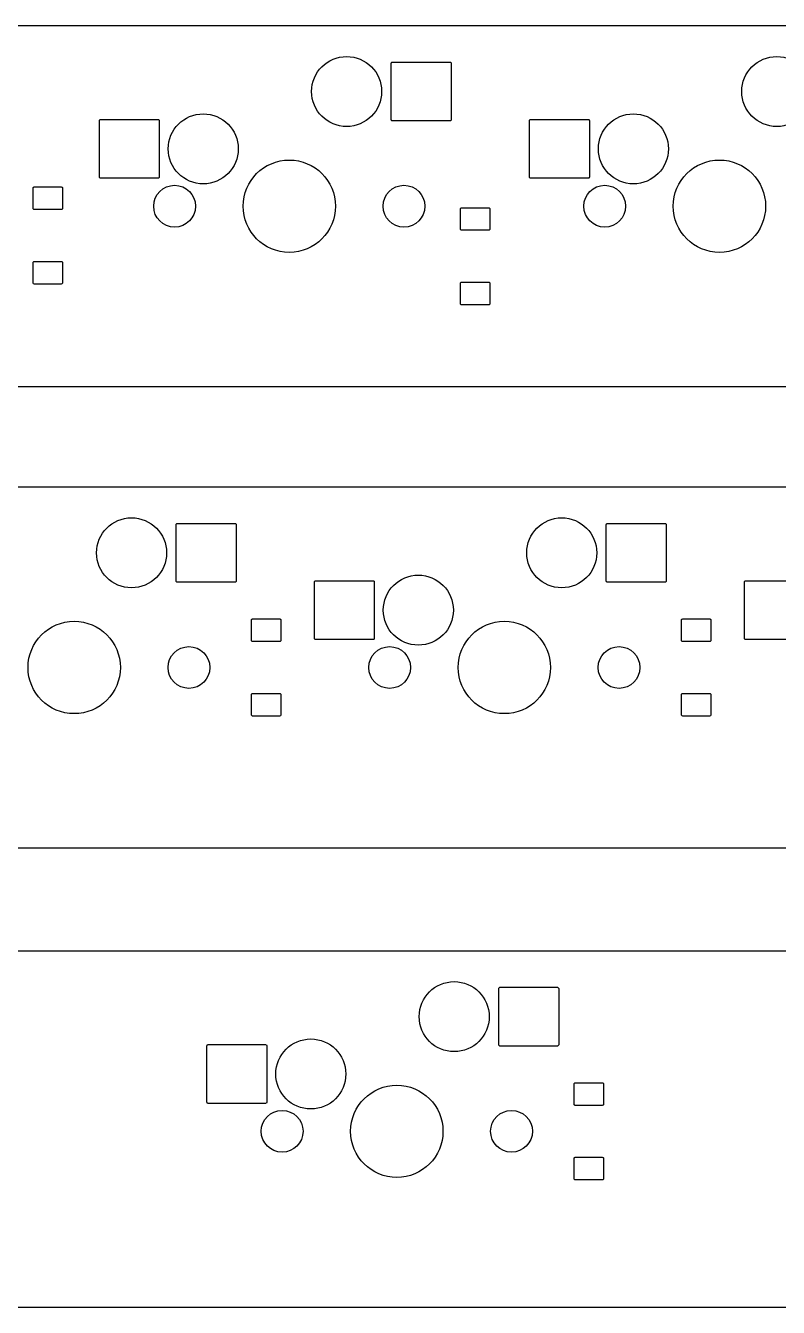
# Model space of a CAD drawing. Extents: x -27 to 356, y -111 to 35.
# Drawn here: x 116.9 to 150.2, y -109 to -52.2 of the extents above; entities that cross this region are included whole.
import ezdxf

# ---------------------------------------------------------------- set-up
doc = ezdxf.new("R2010")
doc.units = 0
doc.layers.add('BLACK', color=7, linetype='CONTINUOUS')

msp = doc.modelspace()

# ---------------------------------------------------------------- linework, layer by layer
at = {"layer": 'BLACK', "linetype": 'CONTINUOUS'}
for p, q in [((-21.025, -52.1983), (238.81, -52.1983)), ((-21.025, -52.1983), (238.81, -52.1983)), ((133.103, -53.8683), (133.107, -53.8488)), ((133.103, -56.3683), (133.103, -53.8683)), ((133.107, -53.8488), (133.118, -53.8322)), ((133.118, -53.8322), (133.135, -53.8212)), ((133.135, -53.8212), (133.154, -53.8173)), ((133.154, -53.8173), (135.704, -53.8173)), ((135.704, -53.8173), (135.724, -53.8212)), ((135.724, -53.8212), (135.741, -53.8322)), ((135.741, -53.8322), (135.752, -53.8488)), ((135.752, -53.8488), (135.755, -53.8683)), ((135.755, -53.8683), (135.755, -56.3683)), ((120.176, -56.4083), (120.18, -56.3888)), ((120.176, -58.9083), (120.176, -56.4083)), ((120.18, -56.3888), (120.191, -56.3722)), ((120.191, -56.3722), (120.208, -56.3612)), ((120.208, -56.3612), (120.227, -56.3573)), ((120.227, -56.3573), (122.777, -56.3573)), ((122.777, -56.3573), (122.797, -56.3612)), ((122.797, -56.3612), (122.814, -56.3722)), ((122.814, -56.3722), (122.825, -56.3888)), ((122.825, -56.3888), (122.828, -56.4083)), ((122.828, -56.4083), (122.828, -58.9083)), ((133.107, -56.3878), (133.103, -56.3683)), ((133.118, -56.4044), (133.107, -56.3878)), ((133.135, -56.4154), (133.118, -56.4044)), ((133.154, -56.4193), (133.135, -56.4154)), ((135.704, -56.4193), (133.154, -56.4193)), ((135.724, -56.4154), (135.704, -56.4193)), ((135.741, -56.4044), (135.724, -56.4154)), ((135.752, -56.3878), (135.741, -56.4044)), ((135.755, -56.3683), (135.752, -56.3878)), ((139.226, -56.4083), (139.23, -56.3888)), ((139.226, -58.9083), (139.226, -56.4083)), ((139.23, -56.3888), (139.241, -56.3722)), ((139.241, -56.3722), (139.258, -56.3612)), ((139.258, -56.3612), (139.278, -56.3573)), ((139.278, -56.3573), (141.827, -56.3573)), ((141.827, -56.3573), (141.847, -56.3612)), ((141.847, -56.3612), (141.864, -56.3722)), ((141.864, -56.3722), (141.875, -56.3888)), ((141.875, -56.3888), (141.879, -56.4083)), ((141.879, -56.4083), (141.879, -58.9083)), ((120.18, -58.9278), (120.176, -58.9083)), ((120.191, -58.9444), (120.18, -58.9278)), ((120.208, -58.9554), (120.191, -58.9444)), ((120.227, -58.9593), (120.208, -58.9554)), ((122.777, -58.9593), (120.227, -58.9593)), ((122.797, -58.9554), (122.777, -58.9593)), ((122.814, -58.9444), (122.797, -58.9554)), ((122.825, -58.9278), (122.814, -58.9444)), ((122.828, -58.9083), (122.825, -58.9278)), ((139.23, -58.9278), (139.226, -58.9083)), ((139.241, -58.9444), (139.23, -58.9278)), ((139.258, -58.9554), (139.241, -58.9444)), ((139.278, -58.9593), (139.258, -58.9554)), ((141.827, -58.9593), (139.278, -58.9593)), ((141.847, -58.9554), (141.827, -58.9593)), ((141.864, -58.9444), (141.847, -58.9554)), ((141.875, -58.9278), (141.864, -58.9444)), ((141.879, -58.9083), (141.875, -58.9278)), ((117.239, -59.3958), (117.243, -59.3763)), ((117.239, -60.2958), (117.239, -59.3958)), ((117.243, -59.3763), (117.254, -59.3597)), ((117.254, -59.3597), (117.27, -59.3487)), ((117.27, -59.3487), (117.29, -59.3448)), ((117.29, -59.3448), (118.49, -59.3448)), ((118.49, -59.3448), (118.51, -59.3487)), ((118.51, -59.3487), (118.526, -59.3597)), ((118.526, -59.3597), (118.537, -59.3763)), ((118.537, -59.3763), (118.541, -59.3958)), ((118.541, -59.3958), (118.541, -60.2958)), ((117.243, -60.3153), (117.239, -60.2958)), ((117.254, -60.3319), (117.243, -60.3153)), ((117.27, -60.3429), (117.254, -60.3319)), ((117.29, -60.3468), (117.27, -60.3429)), ((118.49, -60.3468), (117.29, -60.3468)), ((118.51, -60.3429), (118.49, -60.3468)), ((118.526, -60.3319), (118.51, -60.3429)), ((118.537, -60.3153), (118.526, -60.3319)), ((118.541, -60.2958), (118.537, -60.3153)), ((136.169, -60.3158), (136.173, -60.2963)), ((136.169, -61.2158), (136.169, -60.3158)), ((136.173, -60.2963), (136.184, -60.2797)), ((136.184, -60.2797), (136.2, -60.2687)), ((136.2, -60.2687), (136.22, -60.2648)), ((136.22, -60.2648), (137.42, -60.2648)), ((137.42, -60.2648), (137.44, -60.2687)), ((137.44, -60.2687), (137.456, -60.2797)), ((137.456, -60.2797), (137.467, -60.2963)), ((137.467, -60.2963), (137.471, -60.3158)), ((137.471, -60.3158), (137.471, -61.2158)), ((136.173, -61.2353), (136.169, -61.2158)), ((136.184, -61.2519), (136.173, -61.2353)), ((136.2, -61.2629), (136.184, -61.2519)), ((136.22, -61.2668), (136.2, -61.2629)), ((137.42, -61.2668), (136.22, -61.2668)), ((137.44, -61.2629), (137.42, -61.2668)), ((137.456, -61.2519), (137.44, -61.2629)), ((137.467, -61.2353), (137.456, -61.2519)), ((137.471, -61.2158), (137.467, -61.2353)), ((117.239, -62.6958), (117.243, -62.6763)), ((117.239, -63.5958), (117.239, -62.6958)), ((117.243, -62.6763), (117.254, -62.6597)), ((117.254, -62.6597), (117.27, -62.6487)), ((117.27, -62.6487), (117.29, -62.6448)), ((117.29, -62.6448), (118.49, -62.6448)), ((118.49, -62.6448), (118.51, -62.6487)), ((118.51, -62.6487), (118.526, -62.6597)), ((118.526, -62.6597), (118.537, -62.6763)), ((118.537, -62.6763), (118.541, -62.6958)), ((118.541, -62.6958), (118.541, -63.5958)), ((117.243, -63.6153), (117.239, -63.5958)), ((118.541, -63.5958), (118.537, -63.6153)), ((136.169, -63.6158), (136.173, -63.5963)), ((136.173, -63.5963), (136.184, -63.5797)), ((136.184, -63.5797), (136.2, -63.5687)), ((136.2, -63.5687), (136.22, -63.5648)), ((136.22, -63.5648), (137.42, -63.5648)), ((137.42, -63.5648), (137.44, -63.5687)), ((137.44, -63.5687), (137.456, -63.5797)), ((137.456, -63.5797), (137.467, -63.5963)), ((137.467, -63.5963), (137.471, -63.6158)), ((117.254, -63.6319), (117.243, -63.6153)), ((117.27, -63.6429), (117.254, -63.6319)), ((117.29, -63.6468), (117.27, -63.6429)), ((118.49, -63.6468), (117.29, -63.6468)), ((118.51, -63.6429), (118.49, -63.6468)), ((118.526, -63.6319), (118.51, -63.6429)), ((118.537, -63.6153), (118.526, -63.6319)), ((136.169, -64.5158), (136.169, -63.6158)), ((137.471, -63.6158), (137.471, -64.5158)), ((136.173, -64.5353), (136.169, -64.5158)), ((136.184, -64.5519), (136.173, -64.5353)), ((136.2, -64.5629), (136.184, -64.5519)), ((136.22, -64.5668), (136.2, -64.5629)), ((137.42, -64.5668), (136.22, -64.5668)), ((137.44, -64.5629), (137.42, -64.5668)), ((137.456, -64.5519), (137.44, -64.5629)), ((137.467, -64.5353), (137.456, -64.5519)), ((137.471, -64.5158), (137.467, -64.5353)), ((236.647, -68.1983), (-21.025, -68.1983)), ((236.647, -68.1983), (-21.025, -68.1983)), ((27.9288, -72.6353), (234.047, -72.6353)), ((27.9288, -72.6353), (234.047, -72.6353)), ((123.578, -74.3053), (123.582, -74.2858)), ((123.578, -76.8053), (123.578, -74.3053)), ((123.582, -74.2858), (123.593, -74.2692)), ((123.593, -74.2692), (123.61, -74.2582)), ((123.61, -74.2582), (123.629, -74.2543)), ((123.629, -74.2543), (126.179, -74.2543)), ((126.179, -74.2543), (126.199, -74.2582)), ((126.199, -74.2582), (126.216, -74.2692)), ((126.216, -74.2692), (126.227, -74.2858)), ((126.227, -74.2858), (126.23, -74.3053)), ((126.23, -74.3053), (126.23, -76.8053)), ((142.629, -74.3053), (142.632, -74.2858)), ((142.629, -76.8053), (142.629, -74.3053)), ((142.632, -74.2858), (142.643, -74.2692)), ((142.643, -74.2692), (142.66, -74.2582)), ((142.66, -74.2582), (142.679, -74.2543)), ((142.679, -74.2543), (145.23, -74.2543)), ((145.23, -74.2543), (145.249, -74.2582)), ((145.249, -74.2582), (145.266, -74.2692)), ((145.266, -74.2692), (145.277, -74.2858)), ((145.277, -74.2858), (145.28, -74.3053)), ((145.28, -74.3053), (145.28, -76.8053)), ((123.582, -76.8248), (123.578, -76.8053)), ((123.593, -76.8414), (123.582, -76.8248)), ((123.61, -76.8524), (123.593, -76.8414)), ((123.629, -76.8563), (123.61, -76.8524)), ((126.179, -76.8563), (123.629, -76.8563)), ((126.199, -76.8524), (126.179, -76.8563)), ((126.216, -76.8414), (126.199, -76.8524)), ((126.227, -76.8248), (126.216, -76.8414)), ((126.23, -76.8053), (126.227, -76.8248)), ((129.701, -76.8453), (129.705, -76.8258)), ((129.701, -79.3453), (129.701, -76.8453)), ((129.705, -76.8258), (129.716, -76.8092)), ((129.716, -76.8092), (129.733, -76.7982)), ((129.733, -76.7982), (129.752, -76.7943)), ((129.752, -76.7943), (132.302, -76.7943)), ((132.302, -76.7943), (132.322, -76.7982)), ((132.322, -76.7982), (132.339, -76.8092)), ((132.339, -76.8092), (132.35, -76.8258)), ((132.35, -76.8258), (132.353, -76.8453)), ((132.353, -76.8453), (132.353, -79.3453)), ((142.632, -76.8248), (142.629, -76.8053)), ((142.643, -76.8414), (142.632, -76.8248)), ((142.66, -76.8524), (142.643, -76.8414)), ((142.679, -76.8563), (142.66, -76.8524)), ((145.23, -76.8563), (142.679, -76.8563)), ((145.249, -76.8524), (145.23, -76.8563)), ((145.266, -76.8414), (145.249, -76.8524)), ((145.277, -76.8248), (145.266, -76.8414)), ((145.28, -76.8053), (145.277, -76.8248)), ((148.751, -76.8453), (148.755, -76.8258)), ((148.751, -79.3453), (148.751, -76.8453)), ((148.755, -76.8258), (148.766, -76.8092)), ((148.766, -76.8092), (148.783, -76.7982)), ((148.783, -76.7982), (148.802, -76.7943)), ((148.802, -76.7943), (151.352, -76.7943)), ((126.911, -78.5353), (126.915, -78.5158)), ((126.911, -79.4353), (126.911, -78.5353)), ((126.915, -78.5158), (126.926, -78.4992)), ((126.926, -78.4992), (126.943, -78.4882)), ((126.943, -78.4882), (126.962, -78.4843)), ((126.962, -78.4843), (128.162, -78.4843)), ((128.162, -78.4843), (128.182, -78.4882)), ((128.182, -78.4882), (128.199, -78.4992)), ((128.199, -78.4992), (128.21, -78.5158)), ((128.21, -78.5158), (128.213, -78.5353)), ((128.213, -78.5353), (128.213, -79.4353)), ((145.962, -78.5353), (145.965, -78.5158)), ((145.962, -79.4353), (145.962, -78.5353)), ((145.965, -78.5158), (145.976, -78.4992)), ((145.976, -78.4992), (145.993, -78.4882)), ((145.993, -78.4882), (146.012, -78.4843)), ((146.012, -78.4843), (147.213, -78.4843)), ((147.213, -78.4843), (147.232, -78.4882)), ((147.232, -78.4882), (147.249, -78.4992)), ((147.249, -78.4992), (147.26, -78.5158)), ((147.26, -78.5158), (147.263, -78.5353)), ((147.263, -78.5353), (147.263, -79.4353)), ((126.915, -79.4548), (126.911, -79.4353)), ((126.926, -79.4714), (126.915, -79.4548)), ((126.943, -79.4824), (126.926, -79.4714)), ((126.962, -79.4863), (126.943, -79.4824)), ((128.162, -79.4863), (126.962, -79.4863)), ((128.182, -79.4824), (128.162, -79.4863)), ((128.199, -79.4714), (128.182, -79.4824)), ((128.21, -79.4548), (128.199, -79.4714)), ((128.213, -79.4353), (128.21, -79.4548)), ((129.705, -79.3648), (129.701, -79.3453)), ((129.716, -79.3814), (129.705, -79.3648)), ((129.733, -79.3924), (129.716, -79.3814)), ((129.752, -79.3963), (129.733, -79.3924)), ((132.302, -79.3963), (129.752, -79.3963)), ((132.322, -79.3924), (132.302, -79.3963)), ((132.339, -79.3814), (132.322, -79.3924)), ((132.35, -79.3648), (132.339, -79.3814)), ((132.353, -79.3453), (132.35, -79.3648)), ((145.965, -79.4548), (145.962, -79.4353)), ((145.976, -79.4714), (145.965, -79.4548)), ((145.993, -79.4824), (145.976, -79.4714)), ((146.012, -79.4863), (145.993, -79.4824)), ((147.213, -79.4863), (146.012, -79.4863)), ((147.232, -79.4824), (147.213, -79.4863)), ((147.249, -79.4714), (147.232, -79.4824)), ((147.26, -79.4548), (147.249, -79.4714)), ((147.263, -79.4353), (147.26, -79.4548)), ((148.755, -79.3648), (148.751, -79.3453)), ((148.766, -79.3814), (148.755, -79.3648)), ((148.783, -79.3924), (148.766, -79.3814)), ((148.802, -79.3963), (148.783, -79.3924)), ((151.352, -79.3963), (148.802, -79.3963)), ((126.911, -81.8353), (126.915, -81.8158)), ((126.911, -82.7353), (126.911, -81.8353)), ((126.915, -81.8158), (126.926, -81.7992)), ((126.926, -81.7992), (126.943, -81.7882)), ((126.943, -81.7882), (126.962, -81.7843)), ((126.962, -81.7843), (128.162, -81.7843)), ((128.162, -81.7843), (128.182, -81.7882)), ((128.182, -81.7882), (128.199, -81.7992)), ((128.199, -81.7992), (128.21, -81.8158)), ((128.21, -81.8158), (128.213, -81.8353)), ((128.213, -81.8353), (128.213, -82.7353)), ((145.962, -81.8353), (145.965, -81.8158)), ((145.962, -82.7353), (145.962, -81.8353)), ((145.965, -81.8158), (145.976, -81.7992)), ((145.976, -81.7992), (145.993, -81.7882)), ((145.993, -81.7882), (146.012, -81.7843)), ((146.012, -81.7843), (147.213, -81.7843)), ((147.213, -81.7843), (147.232, -81.7882)), ((147.232, -81.7882), (147.249, -81.7992)), ((147.249, -81.7992), (147.26, -81.8158)), ((147.26, -81.8158), (147.263, -81.8353)), ((147.263, -81.8353), (147.263, -82.7353)), ((126.915, -82.7548), (126.911, -82.7353)), ((126.926, -82.7714), (126.915, -82.7548)), ((126.943, -82.7824), (126.926, -82.7714)), ((126.962, -82.7863), (126.943, -82.7824)), ((128.162, -82.7863), (126.962, -82.7863)), ((128.182, -82.7824), (128.162, -82.7863)), ((128.199, -82.7714), (128.182, -82.7824)), ((128.21, -82.7548), (128.199, -82.7714)), ((128.213, -82.7353), (128.21, -82.7548)), ((145.965, -82.7548), (145.962, -82.7353)), ((145.976, -82.7714), (145.965, -82.7548)), ((145.993, -82.7824), (145.976, -82.7714)), ((146.012, -82.7863), (145.993, -82.7824)), ((147.213, -82.7863), (146.012, -82.7863)), ((147.232, -82.7824), (147.213, -82.7863)), ((147.249, -82.7714), (147.232, -82.7824)), ((147.26, -82.7548), (147.249, -82.7714)), ((147.263, -82.7353), (147.26, -82.7548)), ((187.926, -88.6353), (78.7745, -88.6353)), ((187.926, -88.6353), (78.7745, -88.6353)), ((82.4087, -93.1853), (184.291, -93.1853)), ((82.4087, -93.1853), (184.291, -93.1853)), ((137.87, -94.8358), (137.881, -94.8192)), ((137.881, -94.8192), (137.897, -94.8082)), ((137.897, -94.8082), (137.917, -94.8043)), ((137.917, -94.8043), (140.467, -94.8043)), ((140.467, -94.8043), (140.487, -94.8082)), ((140.487, -94.8082), (140.503, -94.8192)), ((140.503, -94.8192), (140.514, -94.8358)), ((137.866, -94.8553), (137.87, -94.8358)), ((137.866, -97.3553), (137.866, -94.8553)), ((140.514, -94.8358), (140.518, -94.8553)), ((140.518, -94.8553), (140.518, -97.3553)), ((124.939, -97.3953), (124.943, -97.3758)), ((124.939, -99.8953), (124.939, -97.3953)), ((124.943, -97.3758), (124.954, -97.3592)), ((124.954, -97.3592), (124.97, -97.3482)), ((124.97, -97.3482), (124.99, -97.3443)), ((124.99, -97.3443), (127.54, -97.3443)), ((127.54, -97.3443), (127.56, -97.3482)), ((127.56, -97.3482), (127.576, -97.3592)), ((127.576, -97.3592), (127.587, -97.3758)), ((127.587, -97.3758), (127.591, -97.3953)), ((127.591, -97.3953), (127.591, -99.8953)), ((137.87, -97.3748), (137.866, -97.3553)), ((137.881, -97.3914), (137.87, -97.3748)), ((137.897, -97.4024), (137.881, -97.3914)), ((137.917, -97.4063), (137.897, -97.4024)), ((140.467, -97.4063), (137.917, -97.4063)), ((140.487, -97.4024), (140.467, -97.4063)), ((140.503, -97.3914), (140.487, -97.4024)), ((140.514, -97.3748), (140.503, -97.3914)), ((140.518, -97.3553), (140.514, -97.3748)), ((141.199, -99.0853), (141.203, -99.0658)), ((141.199, -99.9853), (141.199, -99.0853)), ((141.203, -99.0658), (141.214, -99.0492)), ((141.214, -99.0492), (141.23, -99.0382)), ((141.23, -99.0382), (141.25, -99.0343)), ((141.25, -99.0343), (142.45, -99.0343)), ((142.45, -99.0343), (142.47, -99.0382)), ((142.47, -99.0382), (142.486, -99.0492)), ((142.486, -99.0492), (142.497, -99.0658)), ((142.497, -99.0658), (142.501, -99.0853)), ((142.501, -99.0853), (142.501, -99.9853)), ((124.943, -99.9148), (124.939, -99.8953)), ((124.954, -99.9314), (124.943, -99.9148)), ((124.97, -99.9424), (124.954, -99.9314)), ((124.99, -99.9463), (124.97, -99.9424)), ((127.56, -99.9424), (127.54, -99.9463)), ((127.576, -99.9314), (127.56, -99.9424)), ((127.587, -99.9148), (127.576, -99.9314)), ((127.591, -99.8953), (127.587, -99.9148)), ((127.54, -99.9463), (124.99, -99.9463)), ((141.203, -100.005), (141.199, -99.9853)), ((141.214, -100.021), (141.203, -100.005)), ((141.23, -100.032), (141.214, -100.021)), ((141.25, -100.036), (141.23, -100.032)), ((142.45, -100.036), (141.25, -100.036)), ((142.47, -100.032), (142.45, -100.036)), ((142.486, -100.021), (142.47, -100.032)), ((142.497, -100.005), (142.486, -100.021)), ((142.501, -99.9853), (142.497, -100.005)), ((141.199, -102.385), (141.203, -102.366)), ((141.199, -103.285), (141.199, -102.385)), ((141.203, -102.366), (141.214, -102.349)), ((141.214, -102.349), (141.23, -102.338)), ((141.23, -102.338), (141.25, -102.334)), ((141.25, -102.334), (142.45, -102.334)), ((142.45, -102.334), (142.47, -102.338)), ((142.47, -102.338), (142.486, -102.349)), ((142.486, -102.349), (142.497, -102.366)), ((142.497, -102.366), (142.501, -102.385)), ((142.501, -102.385), (142.501, -103.285)), ((141.203, -103.305), (141.199, -103.285)), ((141.214, -103.321), (141.203, -103.305)), ((141.23, -103.332), (141.214, -103.321)), ((141.25, -103.336), (141.23, -103.332)), ((142.45, -103.336), (141.25, -103.336)), ((142.47, -103.332), (142.45, -103.336)), ((142.486, -103.321), (142.47, -103.332)), ((142.497, -103.305), (142.486, -103.321)), ((142.501, -103.285), (142.497, -103.305)), ((186.454, -108.985), (80.2461, -108.985)), ((186.454, -108.985), (80.2461, -108.985))]:
    msp.add_line(p, q, dxfattribs=at)
at = {"layer": 'BLACK'}
for centre, radius in [((131.127, -55.1183), 1.551), ((150.177, -55.1183), 1.551), ((124.777, -57.6583), 1.551), ((143.827, -57.6583), 1.551), ((128.588, -60.1983), 2.0449), ((147.637, -60.1983), 2.0449), ((123.507, -60.1983), 0.926), ((133.667, -60.1983), 0.926), ((142.558, -60.1983), 0.926), ((121.602, -75.5553), 1.551), ((140.653, -75.5553), 1.551), ((134.302, -78.0953), 1.551), ((119.062, -80.6353), 2.0449), ((138.112, -80.6353), 2.0449), ((124.142, -80.6353), 0.926), ((133.032, -80.6353), 0.926), ((143.192, -80.6353), 0.926), ((135.89, -96.1053), 1.551), ((129.54, -98.6453), 1.551), ((133.35, -101.185), 2.0449), ((128.27, -101.185), 0.926), ((138.43, -101.185), 0.926)]:
    msp.add_circle(centre, radius, dxfattribs=at)

doc.saveas('drawing.dxf')
